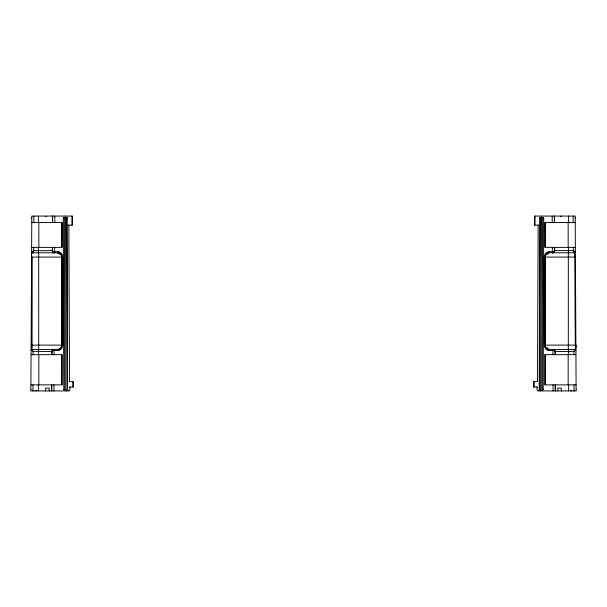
<?xml version="1.0" encoding="UTF-8"?>
<svg xmlns="http://www.w3.org/2000/svg" width="607" height="607" viewBox="0 0 607 607"><rect width="100%" height="100%" fill="white"/><g stroke="black" fill="none" stroke-linecap="round" stroke-linejoin="round"><path stroke-width="0.91" d="M38.362 390.923L38.362 384.876M38.362 354.655L38.438 349.442M38.385 247.375L38.453 252.77M38.393 222.557L38.393 216.077M46.071 216.646L46.071 216.077M54.676 252.747L54.653 247.375M69.949 387.031L69.949 389.838L68.773 390.923M539.236 389.444L539.79 217.837L540.329 217.837L539.813 389.436C539.98 390.559 538.561 389.36 539.813 389.436M540.943 390.923L541.474 216.077M542.127 389.466L542.643 217.867L543.182 217.329L543.72 217.867L543.204 389.466C542.962 390.771 541.232 389.125 543.166 389.466M538.166 225.144L537.461 381.636L533.652 381.636L533.621 387.031L537.567 387.031M31.154 345.11L62.066 345.117L62.051 257.095L32.209 257.095L32.072 349.033M32.968 390.923L32.998 384.876M33.157 354.655L33.006 351.248M33.719 247.375L33.704 250.608L32.77 252.55M33.848 222.557L33.878 216.077M51.58 390.923L51.61 384.876M51.77 354.655L51.785 351.582A2.155 2.155 0 0 1 53.947 349.435M52.331 247.375L52.316 250.608A2.155 2.155 0 0 0 54.471 252.77M52.46 222.557L52.498 216.077M51.77 390.923L51.8 384.876M51.952 354.655L51.967 351.582L32.611 351.294M52.498 247.375L52.475 250.608L33.423 250.744M52.619 222.557L52.65 216.077M53.924 390.923L53.955 384.876M54.106 354.655L54.144 349.761M54.774 222.557L54.812 216.077M534.099 387.031L534.13 381.636M535.002 225.144L535.048 216.077M561.331 390.923L561.346 388.116L557.81 388.116L557.841 390.923M49.159 390.923L49.19 388.116L45.654 388.116L45.669 390.923M66.96 217.306L67.46 389.982L66.8 217.374L67.324 217.837M539.722 217.837L540.063 217.306L540.329 217.837M54.6 252.413L54.645 251.693A2.337 1.055 -2 0 1 52.574 250.608M552.324 252.747L552.347 247.375M64.873 389.466L64.334 390.005L63.796 389.466L63.28 217.867L63.818 217.329L64.357 217.867L64.873 389.466L63.864 389.466M568.554 252.717L568.615 247.375M38.704 349.382L38.696 252.785M575.345 252.011L575.39 251.693A1.077 1.077 0 0 1 574.305 252.778L549.259 252.778L549.282 251.693L552.355 251.693L552.408 252.595M568.319 252.778L568.319 349.435M574.586 350.011L574.01 351.218M573.865 351.514L573.843 354.655M31.731 251.617L33.302 250.805M36.238 390.597L35.601 390.923M574.245 351.37L555.033 351.582L555.048 354.655M549.236 252.778L549.191 252.778A4.317 4.173 88.7 0 0 545.086 257.034M63.318 217.867L64.319 217.867M62.089 257.087L62.703 257.087L62.718 345.11L62.149 345.117M542.681 217.867L543.682 217.867M576.453 389.466L576.111 389.466M575.337 217.867L575.527 217.867M67.764 389.444L67.187 389.436M66.671 217.837L67.263 217.837M575.846 345.11L544.934 345.117L544.949 257.095L575.368 257.087M31.344 217.867L31.746 217.867M62.567 345.11L62.62 345.11A5.197 5.197 0 0 1 57.741 350.641M30.411 389.466L30.889 389.466M31.761 222.557L62.066 222.557L62.073 247.375L31.632 247.375M575.239 222.557L544.934 222.557L544.927 247.375L575.368 247.375M67.999 225.144L72.483 225.144L72.415 216.077L31.799 216.077L30.881 390.923L68.872 390.923M539.001 225.144L534.517 225.144L534.585 216.077L575.201 216.077L576.119 390.923L538.128 390.923M54.645 251.693L57.718 251.693L57.885 252.778M57.718 252.778L32.687 252.778A1.077 1.077 0 0 1 31.61 251.693L31.67 252.034M54.129 350.505L57.733 350.505L57.733 349.457M552.894 354.655L552.871 350.505L549.267 350.505L549.267 349.457M31.071 354.655L62.089 354.655L62.096 384.876L30.911 384.876M575.929 354.655L544.911 354.655L544.904 384.876L576.089 384.876M69.433 387.031L73.379 387.031L73.348 381.636L69.539 381.636L68.834 225.144M549.1 349.268A4.31 4.15 -1.9 0 1 544.919 345.178L544.335 345.11L544.297 257.087L544.911 257.087M544.403 257.087L544.449 257.087A5.205 5.205 0 0 1 549.274 251.548M32.209 257.095L31.647 257.087M549.1 349.427L574.829 349.435A1.077 1.077 0 0 1 575.906 350.505M571.399 390.923L570.762 390.597M575.208 251.579L573.296 250.608L554.525 250.608L554.502 247.375M538.227 390.923L537.051 389.838L537.051 387.031M32.657 350.535L32.232 349.594M574.222 252.52L573.296 250.608L573.281 247.375M568.562 349.442L568.638 354.655M574.419 253.172L574.791 257.034M552.856 349.761L552.871 350.505M574.791 257.095L575.254 345.117M573.122 216.077L573.152 222.557M574.002 384.876L574.032 390.923M554.502 216.077L554.54 222.557M554.669 247.375L554.684 250.608A2.155 2.155 0 0 1 552.529 252.77M555.23 354.655L555.215 351.582A2.155 2.155 0 0 0 553.053 349.435M555.39 384.876L555.42 390.923M71.952 216.077L71.998 225.144M72.87 381.636L72.901 387.031M554.35 216.077L554.381 222.557M555.2 384.876L555.23 390.923M552.188 216.077L552.226 222.557M553.045 384.876L553.076 390.923M65.526 216.077L66.057 390.923M560.929 216.077L560.929 216.646M568.607 216.077L568.607 222.557M568.638 384.876L568.638 390.923M568.167 222.557L568.167 247.375M568.167 354.655L568.167 384.876M547.628 252.482L547.628 254.371M547.628 347.697L547.628 349.586M545.177 222.557L545.177 247.375M545.177 354.655L545.177 384.876M61.823 222.557L61.823 247.375M61.823 354.655L61.823 384.876M59.372 252.482L59.372 254.371M38.833 222.557L38.833 247.375M38.833 354.655L38.833 384.876M52.339 351.005A2.299 1.085 -0.7 0 1 54.114 350.429M57.726 251.548A5.205 5.205 0 0 1 62.559 257.08M52.058 351.574A2.299 2.049 -8.5 0 1 54.16 349.366M61.937 345.178A4.31 4.166 -88.7 0 1 57.9 349.427L32.171 349.435A1.077 1.077 0 0 0 31.094 350.505M57.877 252.952A4.317 4.143 -1.8 0 1 62.058 257.034M31.352 256.814A4.317 1.1 -89.7 0 1 32.596 252.8M57.506 252.778A4.317 4.317 0 0 1 61.823 257.095L61.823 345.117A4.317 4.317 0 0 1 57.506 349.427M54.577 252.831A2.238 1.996 4.3 0 1 52.589 250.615M576.119 345.398A4.31 1.1 89.7 0 1 574.92 349.404M549.494 252.778A4.317 4.317 0 0 0 545.177 257.095L545.177 345.117A4.317 4.317 0 0 0 549.494 349.427M552.848 349.366A2.322 2.041 18.1 0 1 554.927 351.574A2.322 1.055 -2.6 0 0 552.886 350.444M549.259 350.649A5.205 5.205 0 0 1 544.418 345.125M554.35 250.608A2.337 1.062 6.7 0 1 552.37 251.768M554.441 250.608A2.322 2.147 -3.6 0 1 552.431 252.922"/></g></svg>
